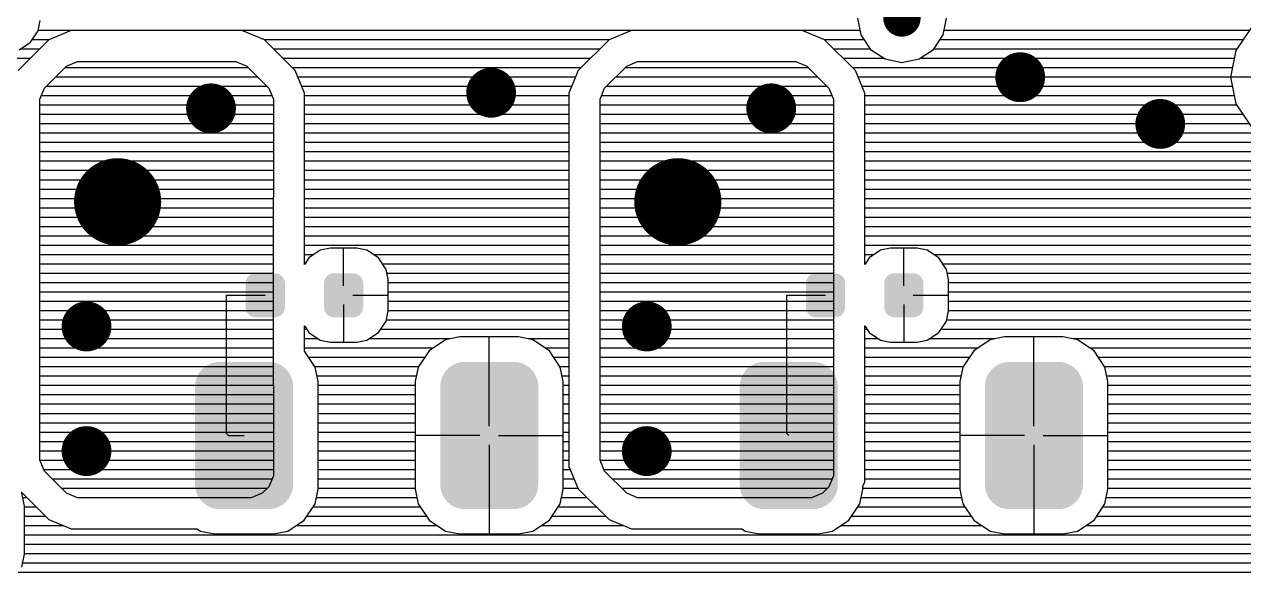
# Model space of a CAD drawing. Extents: x 295 to 953, y 10 to 290.
# Drawn here: x 622 to 676.7, y 110.1 to 134.7 of the extents above; entities that cross this region are included whole.
import ezdxf

# ---------------------------------------------------------------- set-up
doc = ezdxf.new("R2010")
doc.units = 0
doc.header["$LTSCALE"] = 5
doc.header["$MEASUREMENT"] = 0
doc.layers.get('0').update_dxf_attribs({"linetype": 'CONTINUOUS', "lineweight": 25})
doc.layers.add('DV-DPO-A6_BOT', color=7, linetype='CONTINUOUS')

msp = doc.modelspace()

# ---------------------------------------------------------------- linework, layer by layer
for points, const_width in [([(661.786, 134.938, -1), (660.948, 134.938, -1)], 0.838), ([(667.235, 132.284, -1), (666.117, 132.284, -1)], 1.118), ([(643.486, 131.586, -1), (642.368, 131.586, -1)], 1.118), ([(630.913, 130.887, -1), (629.795, 130.887, -1)], 1.118), ([(656.059, 130.887, -1), (654.941, 130.887, -1)], 1.118), ([(673.521, 130.189, -1), (672.404, 130.189, -1)], 1.118), ([(627.141, 126.696, -1), (625.185, 126.696, -1)], 1.956), ([(652.287, 126.696, -1), (650.331, 126.696, -1)], 1.956), ([(625.325, 121.108, -1), (624.207, 121.108, -1)], 1.118), ([(650.471, 121.108, -1), (649.353, 121.108, -1)], 1.118), ([(625.325, 115.52, -1), (624.207, 115.52, -1)], 1.118), ([(650.471, 115.52, -1), (649.353, 115.52, -1)], 1.118)]:
    msp.add_lwpolyline(points, format="xyb", close=True, dxfattribs=dict(const_width=const_width))
for points in [[(633.67, 123.056), (633.652, 123.178), (631.91, 123.056), (631.931, 123.178)], [(633.652, 123.178), (633.645, 123.193), (631.931, 123.178), (631.934, 123.193)], [(633.645, 123.193), (633.591, 123.304), (631.934, 123.193), (631.992, 123.304)], [(633.591, 123.304), (633.579, 123.316), (631.992, 123.304), (631.999, 123.316)], [(633.579, 123.316), (633.493, 123.404), (631.999, 123.316), (632.09, 123.404)], [(633.493, 123.404), (633.476, 123.413), (632.09, 123.404), (632.1, 123.413)], [(633.476, 123.413), (633.37, 123.468), (632.1, 123.413), (632.216, 123.468)], [(633.37, 123.468), (633.341, 123.473), (632.216, 123.468), (632.226, 123.473)], [(633.341, 123.473), (633.232, 123.491), (632.226, 123.473), (632.349, 123.491)], [(633.232, 123.491), (633.232, 123.494), (632.349, 123.491), (632.349, 123.494)], [(637.185, 123.056), (637.167, 123.178), (635.425, 123.056), (635.446, 123.178)], [(637.167, 123.178), (637.159, 123.193), (635.446, 123.178), (635.448, 123.193)], [(637.159, 123.193), (637.106, 123.304), (635.448, 123.193), (635.507, 123.304)], [(637.106, 123.304), (637.093, 123.316), (635.507, 123.304), (635.514, 123.316)], [(637.093, 123.316), (637.008, 123.404), (635.514, 123.316), (635.605, 123.404)], [(637.008, 123.404), (636.991, 123.413), (635.605, 123.404), (635.615, 123.413)], [(636.991, 123.413), (636.884, 123.468), (635.615, 123.413), (635.731, 123.468)], [(636.884, 123.468), (636.856, 123.473), (635.731, 123.468), (635.741, 123.473)], [(636.856, 123.473), (636.747, 123.491), (635.741, 123.473), (635.864, 123.491)], [(636.747, 123.491), (636.747, 123.494), (635.864, 123.491), (635.864, 123.494)], [(658.816, 123.056), (658.798, 123.178), (657.056, 123.056), (657.077, 123.178)], [(658.798, 123.178), (658.791, 123.193), (657.077, 123.178), (657.08, 123.193)], [(658.791, 123.193), (658.737, 123.304), (657.08, 123.193), (657.138, 123.304)], [(658.737, 123.304), (658.725, 123.316), (657.138, 123.304), (657.145, 123.316)], [(658.725, 123.316), (658.639, 123.404), (657.145, 123.316), (657.236, 123.404)], [(658.639, 123.404), (658.622, 123.413), (657.236, 123.404), (657.246, 123.413)], [(658.622, 123.413), (658.516, 123.468), (657.246, 123.413), (657.362, 123.468)], [(658.516, 123.468), (658.487, 123.473), (657.362, 123.468), (657.372, 123.473)], [(658.487, 123.473), (658.378, 123.491), (657.372, 123.473), (657.495, 123.491)], [(658.378, 123.491), (658.378, 123.494), (657.495, 123.491), (657.495, 123.494)], [(662.331, 123.056), (662.313, 123.178), (660.571, 123.056), (660.592, 123.178)], [(662.313, 123.178), (662.305, 123.193), (660.592, 123.178), (660.594, 123.193)], [(662.305, 123.193), (662.252, 123.304), (660.594, 123.193), (660.653, 123.304)], [(662.252, 123.304), (662.239, 123.316), (660.653, 123.304), (660.66, 123.316)], [(662.239, 123.316), (662.154, 123.404), (660.66, 123.316), (660.751, 123.404)], [(662.154, 123.404), (662.137, 123.413), (660.751, 123.404), (660.761, 123.413)], [(662.137, 123.413), (662.03, 123.468), (660.761, 123.413), (660.877, 123.468)], [(662.03, 123.468), (662.002, 123.473), (660.877, 123.468), (660.887, 123.473)], [(662.002, 123.473), (661.893, 123.491), (660.887, 123.473), (661.01, 123.491)], [(661.893, 123.491), (661.893, 123.494), (661.01, 123.491), (661.01, 123.494)], [(633.67, 123.053), (633.67, 123.056), (631.91, 123.053), (631.91, 123.056)], [(633.67, 121.957), (633.67, 123.053), (631.91, 121.957), (631.91, 123.053)], [(637.185, 123.053), (637.185, 123.056), (635.425, 123.053), (635.425, 123.056)], [(637.185, 121.957), (637.185, 123.053), (635.425, 121.957), (635.425, 123.053)], [(658.816, 123.053), (658.816, 123.056), (657.056, 123.053), (657.056, 123.056)], [(658.816, 121.957), (658.816, 123.053), (657.056, 121.957), (657.056, 123.053)], [(662.331, 123.053), (662.331, 123.056), (660.571, 123.053), (660.571, 123.056)], [(662.331, 121.957), (662.331, 123.053), (660.571, 121.957), (660.571, 123.053)], [(633.67, 121.955), (633.67, 121.957), (631.91, 121.955), (631.91, 121.957)], [(633.65, 121.832), (633.67, 121.955), (631.929, 121.832), (631.91, 121.955)], [(633.647, 121.817), (633.65, 121.832), (631.936, 121.817), (631.929, 121.832)], [(633.588, 121.706), (633.647, 121.817), (631.99, 121.706), (631.936, 121.817)], [(633.582, 121.694), (633.588, 121.706), (632.002, 121.694), (631.99, 121.706)], [(633.49, 121.606), (633.582, 121.694), (632.087, 121.606), (632.002, 121.694)], [(633.481, 121.597), (633.49, 121.606), (632.105, 121.597), (632.087, 121.606)], [(633.364, 121.542), (633.481, 121.597), (632.211, 121.542), (632.105, 121.597)], [(633.355, 121.537), (633.364, 121.542), (632.24, 121.537), (632.211, 121.542)], [(633.232, 121.52), (633.355, 121.537), (632.349, 121.52), (632.24, 121.537)], [(633.232, 121.516), (633.232, 121.52), (632.349, 121.516), (632.349, 121.52)], [(637.185, 121.955), (637.185, 121.957), (635.425, 121.955), (635.425, 121.957)], [(637.164, 121.832), (637.185, 121.955), (635.444, 121.832), (635.425, 121.955)], [(637.162, 121.817), (637.164, 121.832), (635.451, 121.817), (635.444, 121.832)], [(637.103, 121.706), (637.162, 121.817), (635.505, 121.706), (635.451, 121.817)], [(637.096, 121.694), (637.103, 121.706), (635.517, 121.694), (635.505, 121.706)], [(637.005, 121.606), (637.096, 121.694), (635.602, 121.606), (635.517, 121.694)], [(636.996, 121.597), (637.005, 121.606), (635.619, 121.597), (635.602, 121.606)], [(636.879, 121.542), (636.996, 121.597), (635.726, 121.542), (635.619, 121.597)], [(636.87, 121.537), (636.879, 121.542), (635.755, 121.537), (635.726, 121.542)], [(636.747, 121.52), (636.87, 121.537), (635.864, 121.52), (635.755, 121.537)], [(636.747, 121.516), (636.747, 121.52), (635.864, 121.516), (635.864, 121.52)], [(658.816, 121.955), (658.816, 121.957), (657.056, 121.955), (657.056, 121.957)], [(658.796, 121.832), (658.816, 121.955), (657.075, 121.832), (657.056, 121.955)], [(658.793, 121.817), (658.796, 121.832), (657.082, 121.817), (657.075, 121.832)], [(658.734, 121.706), (658.793, 121.817), (657.136, 121.706), (657.082, 121.817)], [(658.728, 121.694), (658.734, 121.706), (657.148, 121.694), (657.136, 121.706)], [(658.636, 121.606), (658.728, 121.694), (657.233, 121.606), (657.148, 121.694)], [(658.627, 121.597), (658.636, 121.606), (657.251, 121.597), (657.233, 121.606)], [(658.51, 121.542), (658.627, 121.597), (657.357, 121.542), (657.251, 121.597)], [(658.501, 121.537), (658.51, 121.542), (657.386, 121.537), (657.357, 121.542)], [(658.378, 121.52), (658.501, 121.537), (657.495, 121.52), (657.386, 121.537)], [(658.378, 121.516), (658.378, 121.52), (657.495, 121.516), (657.495, 121.52)], [(662.331, 121.955), (662.331, 121.957), (660.571, 121.955), (660.571, 121.957)], [(662.31, 121.832), (662.331, 121.955), (660.59, 121.832), (660.571, 121.955)], [(662.308, 121.817), (662.31, 121.832), (660.597, 121.817), (660.59, 121.832)], [(662.249, 121.706), (662.308, 121.817), (660.651, 121.706), (660.597, 121.817)], [(662.242, 121.694), (662.249, 121.706), (660.663, 121.694), (660.651, 121.706)], [(662.151, 121.606), (662.242, 121.694), (660.748, 121.606), (660.663, 121.694)], [(662.142, 121.597), (662.151, 121.606), (660.765, 121.597), (660.748, 121.606)], [(662.025, 121.542), (662.142, 121.597), (660.872, 121.542), (660.765, 121.597)], [(662.016, 121.537), (662.025, 121.542), (660.901, 121.537), (660.872, 121.542)], [(661.893, 121.52), (662.016, 121.537), (661.01, 121.52), (660.901, 121.537)], [(661.893, 121.516), (661.893, 121.52), (661.01, 121.516), (661.01, 121.52)], [(633.679, 119.237), (633.524, 119.351), (630.006, 119.237), (630.152, 119.351)], [(633.524, 119.351), (633.501, 119.368), (630.152, 119.351), (630.186, 119.368)], [(633.501, 119.368), (633.324, 119.45), (630.186, 119.368), (630.35, 119.45)], [(633.324, 119.45), (633.3, 119.461), (630.35, 119.45), (630.391, 119.461)], [(633.3, 119.461), (633.104, 119.507), (630.391, 119.461), (630.565, 119.507)], [(633.104, 119.507), (633.084, 119.512), (630.565, 119.507), (630.644, 119.512)], [(633.084, 119.512), (632.863, 119.518), (630.644, 119.512), (630.755, 119.518)], [(630.818, 119.518), (630.786, 119.52), (630.755, 119.518), (630.786, 119.52)], [(644.682, 119.237), (644.527, 119.351), (641.008, 119.237), (641.155, 119.351)], [(644.527, 119.351), (644.504, 119.368), (641.155, 119.351), (641.189, 119.368)], [(644.504, 119.368), (644.326, 119.45), (641.189, 119.368), (641.353, 119.45)], [(644.326, 119.45), (644.303, 119.461), (641.353, 119.45), (641.394, 119.461)], [(644.303, 119.461), (644.107, 119.507), (641.394, 119.461), (641.567, 119.507)], [(644.107, 119.507), (644.087, 119.512), (641.567, 119.507), (641.646, 119.512)], [(644.087, 119.512), (643.866, 119.518), (641.646, 119.512), (641.758, 119.518)], [(641.821, 119.518), (641.788, 119.52), (641.758, 119.518), (641.788, 119.52)], [(658.127, 119.237), (657.971, 119.351), (654.453, 119.237), (654.6, 119.351)], [(657.971, 119.351), (657.949, 119.368), (654.6, 119.351), (654.633, 119.368)], [(657.949, 119.368), (657.771, 119.45), (654.633, 119.368), (654.798, 119.45)], [(657.771, 119.45), (657.747, 119.461), (654.798, 119.45), (654.839, 119.461)], [(657.747, 119.461), (657.551, 119.507), (654.839, 119.461), (655.012, 119.507)], [(657.551, 119.507), (657.532, 119.512), (655.012, 119.507), (655.091, 119.512)], [(657.532, 119.512), (657.31, 119.518), (655.091, 119.512), (655.202, 119.518)], [(655.265, 119.518), (655.233, 119.52), (655.202, 119.518), (655.233, 119.52)], [(669.13, 119.237), (668.974, 119.351), (665.456, 119.237), (665.602, 119.351)], [(668.974, 119.351), (668.951, 119.368), (665.602, 119.351), (665.636, 119.368)], [(668.951, 119.368), (668.774, 119.45), (665.636, 119.368), (665.801, 119.45)], [(668.774, 119.45), (668.75, 119.461), (665.801, 119.45), (665.842, 119.461)], [(668.75, 119.461), (668.554, 119.507), (665.842, 119.461), (666.015, 119.507)], [(668.554, 119.507), (668.534, 119.512), (666.015, 119.507), (666.094, 119.512)], [(668.534, 119.512), (668.313, 119.518), (666.094, 119.512), (666.205, 119.518)], [(666.268, 119.518), (666.236, 119.52), (666.205, 119.518), (666.236, 119.52)], [(634.013, 118.672), (633.951, 118.852), (629.671, 118.672), (629.727, 118.852)], [(633.951, 118.852), (633.941, 118.882), (629.727, 118.852), (629.743, 118.882)], [(633.941, 118.882), (633.843, 119.046), (629.743, 118.882), (629.834, 119.046)], [(633.843, 119.046), (633.828, 119.072), (629.834, 119.046), (629.856, 119.072)], [(633.828, 119.072), (633.699, 119.215), (629.856, 119.072), (629.978, 119.215)], [(633.699, 119.215), (633.679, 119.237), (629.978, 119.215), (630.006, 119.237)], [(645.016, 118.672), (644.954, 118.852), (640.674, 118.672), (640.73, 118.852)], [(644.954, 118.852), (644.943, 118.882), (640.73, 118.852), (640.746, 118.882)], [(644.943, 118.882), (644.846, 119.046), (640.746, 118.882), (640.837, 119.046)], [(644.846, 119.046), (644.831, 119.072), (640.837, 119.046), (640.859, 119.072)], [(644.831, 119.072), (644.702, 119.215), (640.859, 119.072), (640.98, 119.215)], [(644.702, 119.215), (644.682, 119.237), (640.98, 119.215), (641.008, 119.237)], [(658.46, 118.672), (658.398, 118.852), (654.118, 118.672), (654.174, 118.852)], [(658.398, 118.852), (658.388, 118.882), (654.174, 118.852), (654.191, 118.882)], [(658.388, 118.882), (658.291, 119.046), (654.191, 118.882), (654.281, 119.046)], [(658.291, 119.046), (658.276, 119.072), (654.281, 119.046), (654.304, 119.072)], [(658.276, 119.072), (658.147, 119.215), (654.304, 119.072), (654.425, 119.215)], [(658.147, 119.215), (658.127, 119.237), (654.425, 119.215), (654.453, 119.237)], [(669.463, 118.672), (669.401, 118.852), (665.121, 118.672), (665.177, 118.852)], [(669.401, 118.852), (669.391, 118.882), (665.177, 118.852), (665.193, 118.882)], [(669.391, 118.882), (669.294, 119.046), (665.193, 118.882), (665.284, 119.046)], [(669.294, 119.046), (669.278, 119.072), (665.284, 119.046), (665.307, 119.072)], [(669.278, 119.072), (669.15, 119.215), (665.307, 119.072), (665.428, 119.215)], [(669.15, 119.215), (669.13, 119.237), (665.428, 119.215), (665.456, 119.237)], [(634.042, 118.42), (634.042, 118.452), (629.639, 118.42), (629.642, 118.452)], [(634.039, 118.342), (634.042, 118.42), (629.641, 118.342), (629.639, 118.42)], [(634.039, 114.095), (634.039, 118.342), (629.641, 114.095), (629.641, 118.342)], [(634.042, 118.452), (634.017, 118.641), (629.642, 118.452), (629.661, 118.641)], [(634.017, 118.641), (634.013, 118.672), (629.661, 118.641), (629.671, 118.672)], [(645.045, 118.42), (645.044, 118.452), (640.641, 118.42), (640.645, 118.452)], [(645.042, 118.342), (645.045, 118.42), (640.644, 118.342), (640.641, 118.42)], [(645.042, 114.095), (645.042, 118.342), (640.644, 114.095), (640.644, 118.342)], [(645.044, 118.452), (645.02, 118.641), (640.645, 118.452), (640.664, 118.641)], [(645.02, 118.641), (645.016, 118.672), (640.664, 118.641), (640.674, 118.672)], [(658.489, 118.42), (658.489, 118.452), (654.086, 118.42), (654.089, 118.452)], [(658.487, 118.342), (658.489, 118.42), (654.089, 118.342), (654.086, 118.42)], [(658.489, 118.452), (658.464, 118.641), (654.089, 118.452), (654.108, 118.641)], [(658.487, 114.095), (658.487, 118.342), (654.089, 114.095), (654.089, 118.342)], [(658.464, 118.641), (658.46, 118.672), (654.108, 118.641), (654.118, 118.672)], [(669.492, 118.42), (669.492, 118.452), (665.089, 118.42), (665.092, 118.452)], [(669.489, 118.342), (669.492, 118.42), (665.092, 118.342), (665.089, 118.42)], [(669.492, 118.452), (669.467, 118.641), (665.092, 118.452), (665.111, 118.641)], [(669.489, 114.095), (669.489, 118.342), (665.092, 114.095), (665.092, 118.342)], [(669.467, 118.641), (669.463, 118.672), (665.111, 118.641), (665.121, 118.672)], [(634.042, 114.017), (634.039, 114.095), (629.639, 114.017), (629.641, 114.095)], [(634.039, 113.985), (634.042, 114.017), (629.639, 113.985), (629.639, 114.017)], [(634.02, 113.797), (634.039, 113.985), (629.664, 113.797), (629.639, 113.985)], [(645.045, 114.017), (645.042, 114.095), (640.641, 114.017), (640.644, 114.095)], [(645.041, 113.985), (645.045, 114.017), (640.642, 113.985), (640.641, 114.017)], [(645.022, 113.797), (645.041, 113.985), (640.666, 113.797), (640.642, 113.985)], [(658.489, 114.017), (658.487, 114.095), (654.086, 114.017), (654.089, 114.095)], [(658.486, 113.985), (658.489, 114.017), (654.087, 113.985), (654.086, 114.017)], [(658.467, 113.797), (658.486, 113.985), (654.111, 113.797), (654.087, 113.985)], [(669.492, 114.017), (669.489, 114.095), (665.089, 114.017), (665.092, 114.095)], [(669.489, 113.985), (669.492, 114.017), (665.089, 113.985), (665.089, 114.017)], [(669.47, 113.797), (669.489, 113.985), (665.114, 113.797), (665.089, 113.985)], [(634.01, 113.765), (634.02, 113.797), (629.668, 113.765), (629.664, 113.797)], [(633.954, 113.585), (634.01, 113.765), (629.73, 113.585), (629.668, 113.765)], [(633.937, 113.556), (633.954, 113.585), (629.74, 113.556), (629.73, 113.585)], [(633.847, 113.391), (633.937, 113.556), (629.837, 113.391), (629.74, 113.556)], [(633.824, 113.365), (633.847, 113.391), (629.853, 113.365), (629.837, 113.391)], [(633.703, 113.222), (633.824, 113.365), (629.981, 113.222), (629.853, 113.365)], [(645.013, 113.765), (645.022, 113.797), (640.671, 113.765), (640.666, 113.797)], [(644.956, 113.585), (645.013, 113.765), (640.733, 113.585), (640.671, 113.765)], [(644.94, 113.556), (644.956, 113.585), (640.743, 113.556), (640.733, 113.585)], [(644.849, 113.391), (644.94, 113.556), (640.84, 113.391), (640.743, 113.556)], [(644.827, 113.365), (644.849, 113.391), (640.855, 113.365), (640.84, 113.391)], [(644.706, 113.222), (644.827, 113.365), (640.984, 113.222), (640.855, 113.365)], [(658.457, 113.765), (658.467, 113.797), (654.115, 113.765), (654.111, 113.797)], [(658.401, 113.585), (658.457, 113.765), (654.177, 113.585), (654.115, 113.765)], [(658.385, 113.556), (658.401, 113.585), (654.187, 113.556), (654.177, 113.585)], [(658.294, 113.391), (658.385, 113.556), (654.285, 113.391), (654.187, 113.556)], [(658.272, 113.365), (658.294, 113.391), (654.3, 113.365), (654.285, 113.391)], [(658.151, 113.222), (658.272, 113.365), (654.429, 113.222), (654.3, 113.365)], [(669.46, 113.765), (669.47, 113.797), (665.118, 113.765), (665.114, 113.797)], [(669.404, 113.585), (669.46, 113.765), (665.18, 113.585), (665.118, 113.765)], [(669.388, 113.556), (669.404, 113.585), (665.19, 113.556), (665.18, 113.585)], [(669.297, 113.391), (669.388, 113.556), (665.287, 113.391), (665.19, 113.556)], [(669.275, 113.365), (669.297, 113.391), (665.303, 113.365), (665.287, 113.391)], [(669.153, 113.222), (669.275, 113.365), (665.432, 113.222), (665.303, 113.365)], [(633.675, 113.2), (633.703, 113.222), (630.001, 113.2), (629.981, 113.222)], [(633.528, 113.086), (633.675, 113.2), (630.157, 113.086), (630.001, 113.2)], [(633.495, 113.069), (633.528, 113.086), (630.18, 113.069), (630.157, 113.086)], [(633.33, 112.987), (633.495, 113.069), (630.357, 112.987), (630.18, 113.069)], [(633.289, 112.976), (633.33, 112.987), (630.381, 112.976), (630.357, 112.987)], [(633.116, 112.93), (633.289, 112.976), (630.577, 112.93), (630.381, 112.976)], [(633.037, 112.925), (633.116, 112.93), (630.596, 112.925), (630.577, 112.93)], [(632.926, 112.919), (633.037, 112.925), (630.818, 112.919), (630.596, 112.925)], [(632.895, 112.917), (632.926, 112.919), (632.895, 112.917), (632.863, 112.919)], [(644.678, 113.2), (644.706, 113.222), (641.004, 113.2), (640.984, 113.222)], [(644.531, 113.086), (644.678, 113.2), (641.16, 113.086), (641.004, 113.2)], [(644.498, 113.069), (644.531, 113.086), (641.182, 113.069), (641.16, 113.086)], [(644.333, 112.987), (644.498, 113.069), (641.36, 112.987), (641.182, 113.069)], [(644.292, 112.976), (644.333, 112.987), (641.383, 112.976), (641.36, 112.987)], [(644.119, 112.93), (644.292, 112.976), (641.579, 112.93), (641.383, 112.976)], [(644.04, 112.925), (644.119, 112.93), (641.599, 112.925), (641.579, 112.93)], [(643.929, 112.919), (644.04, 112.925), (641.821, 112.919), (641.599, 112.925)], [(643.898, 112.917), (643.929, 112.919), (643.898, 112.917), (643.866, 112.919)], [(658.122, 113.2), (658.151, 113.222), (654.449, 113.2), (654.429, 113.222)], [(657.976, 113.086), (658.122, 113.2), (654.604, 113.086), (654.449, 113.2)], [(657.942, 113.069), (657.976, 113.086), (654.627, 113.069), (654.604, 113.086)], [(657.778, 112.987), (657.942, 113.069), (654.805, 112.987), (654.627, 113.069)], [(657.737, 112.976), (657.778, 112.987), (654.828, 112.976), (654.805, 112.987)], [(657.564, 112.93), (657.737, 112.976), (655.024, 112.93), (654.828, 112.976)], [(657.485, 112.925), (657.564, 112.93), (655.044, 112.925), (655.024, 112.93)], [(657.373, 112.919), (657.485, 112.925), (655.265, 112.919), (655.044, 112.925)], [(657.342, 112.917), (657.373, 112.919), (657.342, 112.917), (657.31, 112.919)], [(669.125, 113.2), (669.153, 113.222), (665.451, 113.2), (665.432, 113.222)], [(668.979, 113.086), (669.125, 113.2), (665.607, 113.086), (665.451, 113.2)], [(668.945, 113.069), (668.979, 113.086), (665.63, 113.069), (665.607, 113.086)], [(668.78, 112.987), (668.945, 113.069), (665.807, 112.987), (665.63, 113.069)], [(668.739, 112.976), (668.78, 112.987), (665.831, 112.976), (665.807, 112.987)], [(668.566, 112.93), (668.739, 112.976), (666.027, 112.93), (665.831, 112.976)], [(668.487, 112.925), (668.566, 112.93), (666.047, 112.925), (666.027, 112.93)], [(668.376, 112.919), (668.487, 112.925), (666.268, 112.919), (666.047, 112.925)], [(668.345, 112.917), (668.376, 112.919), (668.345, 112.917), (668.313, 112.919)]]:
    msp.add_solid(points)
at = {"layer": 'DV-DPO-A6_BOT'}
for p, q in [((622.592, 134.368), (622.687, 134.821)), ((659.378, 134.938), (659.529, 134.178)), ((663.211, 134.178), (663.362, 134.938)), ((622.251, 133.854), (622.592, 134.368)), ((624.084, 134.38), (622.598, 134.38)), ((624.084, 134.38), (623.073, 133.966)), ((631.74, 134.38), (624.084, 134.38)), ((649.23, 134.38), (631.74, 134.38)), ((632.751, 133.966), (631.74, 134.38)), ((649.23, 134.38), (648.219, 133.966)), ((656.886, 134.38), (649.23, 134.38)), ((659.49, 134.38), (656.886, 134.38)), ((657.897, 133.966), (656.886, 134.38)), ((659.529, 134.178), (659.959, 133.53)), ((662.781, 133.53), (663.211, 134.178)), ((676.958, 134.38), (663.25, 134.38)), ((677.036, 134.503), (676.354, 133.486)), ((623.073, 133.966), (621.692, 132.586)), ((621.737, 133.508), (622.251, 133.854)), ((622.654, 133.541), (621.787, 133.541)), ((623.073, 133.961), (622.324, 133.961)), ((634.131, 132.586), (632.751, 133.966)), ((648.219, 133.961), (632.751, 133.961)), ((647.8, 133.541), (633.17, 133.541)), ((648.219, 133.966), (646.838, 132.586)), ((659.277, 132.586), (657.897, 133.966)), ((659.669, 133.961), (657.897, 133.961)), ((659.954, 133.541), (658.316, 133.541)), ((676.393, 133.541), (662.787, 133.541)), ((676.673, 133.961), (663.072, 133.961)), ((622.235, 133.122), (619.737, 133.122)), ((647.381, 133.122), (633.589, 133.122)), ((660.568, 133.122), (658.735, 133.122)), ((659.959, 133.53), (660.607, 133.1)), ((660.607, 133.1), (661.367, 132.943)), ((661.367, 132.943), (662.133, 133.1)), ((662.133, 133.1), (662.781, 133.53)), ((676.287, 133.122), (662.172, 133.122)), ((676.354, 133.486), (676.12, 132.284)), ((622.877, 131.792), (623.866, 132.781)), ((632.036, 132.703), (623.788, 132.703)), ((623.866, 132.781), (624.358, 132.983)), ((624.358, 132.983), (631.466, 132.983)), ((631.466, 132.983), (631.958, 132.781)), ((631.958, 132.781), (632.947, 131.792)), ((646.961, 132.703), (634.008, 132.703)), ((634.55, 131.574), (634.131, 132.586)), ((646.838, 132.586), (646.419, 131.574)), ((648.023, 131.792), (649.012, 132.781)), ((657.182, 132.703), (648.934, 132.703)), ((649.012, 132.781), (649.504, 132.983)), ((649.504, 132.983), (656.612, 132.983)), ((656.612, 132.983), (657.104, 132.781)), ((657.104, 132.781), (658.093, 131.792)), ((676.203, 132.703), (659.154, 132.703)), ((659.696, 131.574), (659.277, 132.586)), ((632.455, 132.284), (623.369, 132.284)), ((646.716, 132.284), (634.254, 132.284)), ((657.601, 132.284), (648.515, 132.284)), ((676.12, 132.284), (659.4, 132.284)), ((678.26, 132.284), (676.12, 132.284)), ((676.12, 132.284), (676.354, 131.088)), ((622.67, 131.301), (622.877, 131.792)), ((633.086, 131.446), (622.737, 131.446)), ((632.874, 131.865), (622.95, 131.865)), ((632.947, 131.792), (633.153, 131.301)), ((646.542, 131.865), (634.428, 131.865)), ((634.55, 123.885), (634.55, 131.574)), ((646.419, 131.446), (634.55, 131.446)), ((646.419, 131.574), (646.419, 114.833)), ((647.816, 131.301), (648.023, 131.792)), ((658.232, 131.446), (647.883, 131.446)), ((658.02, 131.865), (648.096, 131.865)), ((658.093, 131.792), (658.299, 131.301)), ((676.203, 131.865), (659.574, 131.865)), ((659.696, 123.885), (659.696, 131.574)), ((676.287, 131.446), (659.696, 131.446)), ((622.67, 115.112), (622.67, 131.301)), ((633.153, 131.027), (622.67, 131.027)), ((633.153, 131.301), (633.148, 122.505)), ((646.419, 131.027), (634.55, 131.027)), ((647.816, 115.112), (647.816, 131.301)), ((658.299, 131.027), (647.816, 131.027)), ((658.299, 131.301), (658.294, 122.505)), ((676.393, 131.027), (659.696, 131.027)), ((676.354, 131.088), (677.036, 130.071)), ((633.153, 130.608), (622.67, 130.608)), ((646.419, 130.608), (634.55, 130.608)), ((658.299, 130.608), (647.816, 130.608)), ((676.673, 130.608), (659.696, 130.608)), ((633.153, 130.189), (622.67, 130.189)), ((633.153, 129.77), (622.67, 129.77)), ((646.419, 130.189), (634.55, 130.189)), ((646.419, 129.77), (634.55, 129.77)), ((658.299, 130.189), (647.816, 130.189)), ((658.299, 129.77), (647.816, 129.77)), ((676.958, 130.189), (659.696, 130.189)), ((677.483, 129.77), (659.696, 129.77)), ((633.153, 129.35), (622.67, 129.35)), ((646.419, 129.35), (634.55, 129.35)), ((658.299, 129.35), (647.816, 129.35)), ((678.249, 129.35), (659.696, 129.35)), ((633.153, 128.931), (622.67, 128.931)), ((646.419, 128.931), (634.55, 128.931)), ((658.299, 128.931), (647.816, 128.931)), ((687.625, 128.931), (659.696, 128.931)), ((633.153, 128.512), (622.67, 128.512)), ((633.153, 128.093), (622.67, 128.093)), ((646.419, 128.512), (634.55, 128.512)), ((646.419, 128.093), (634.55, 128.093)), ((658.299, 128.512), (647.816, 128.512)), ((658.299, 128.093), (647.816, 128.093)), ((687.877, 128.512), (659.696, 128.512)), ((687.877, 128.093), (659.696, 128.093)), ((633.153, 127.674), (622.67, 127.674)), ((646.419, 127.674), (634.55, 127.674)), ((658.299, 127.674), (647.816, 127.674)), ((687.793, 127.674), (659.696, 127.674)), ((633.153, 127.255), (622.67, 127.255)), ((646.419, 127.255), (634.55, 127.255)), ((658.299, 127.255), (647.816, 127.255)), ((687.765, 127.255), (659.696, 127.255)), ((633.153, 126.836), (622.67, 126.836)), ((646.419, 126.836), (634.55, 126.836)), ((658.299, 126.836), (647.816, 126.836)), ((687.849, 126.836), (659.696, 126.836)), ((633.153, 126.417), (622.67, 126.417)), ((633.153, 125.998), (622.67, 125.998)), ((646.419, 126.417), (634.55, 126.417)), ((646.419, 125.998), (634.55, 125.998)), ((658.299, 126.417), (647.816, 126.417)), ((658.299, 125.998), (647.816, 125.998)), ((688.028, 126.417), (659.696, 126.417)), ((688.313, 125.998), (659.696, 125.998)), ((633.153, 125.579), (622.67, 125.579)), ((646.419, 125.579), (634.55, 125.579)), ((658.299, 125.579), (647.816, 125.579)), ((688.927, 125.579), (659.696, 125.579)), ((633.153, 125.159), (622.67, 125.159)), ((646.419, 125.159), (634.55, 125.159)), ((658.299, 125.159), (647.816, 125.159)), ((703.836, 125.159), (659.696, 125.159)), ((633.153, 124.74), (622.67, 124.74)), ((633.153, 124.321), (622.67, 124.321)), ((646.419, 124.74), (634.55, 124.74)), ((634.958, 124.321), (634.55, 124.321)), ((635.26, 124.522), (634.746, 124.182)), ((635.713, 124.612), (635.26, 124.522)), ((636.903, 124.612), (635.713, 124.612)), ((636.305, 122.924), (636.305, 124.612)), ((637.356, 124.522), (636.903, 124.612)), ((637.87, 124.182), (637.356, 124.522)), ((646.419, 124.321), (637.657, 124.321)), ((658.299, 124.74), (647.816, 124.74)), ((658.299, 124.321), (647.816, 124.321)), ((703.836, 124.74), (659.696, 124.74)), ((660.104, 124.321), (659.696, 124.321)), ((660.406, 124.522), (659.892, 124.182)), ((660.859, 124.612), (660.406, 124.522)), ((662.049, 124.612), (660.859, 124.612)), ((661.451, 122.924), (661.451, 124.612)), ((662.502, 124.522), (662.049, 124.612)), ((663.016, 124.182), (662.502, 124.522)), ((703.719, 124.321), (662.803, 124.321)), ((633.153, 123.902), (622.67, 123.902)), ((634.746, 124.182), (634.55, 123.885)), ((634.562, 123.902), (634.55, 123.902)), ((638.216, 123.662), (637.87, 124.182)), ((646.419, 123.902), (638.054, 123.902)), ((658.299, 123.902), (647.816, 123.902)), ((659.892, 124.182), (659.696, 123.885)), ((659.708, 123.902), (659.696, 123.902)), ((663.362, 123.662), (663.016, 124.182)), ((703.685, 123.902), (663.2, 123.902)), ((633.153, 123.483), (622.67, 123.483)), ((638.306, 123.209), (638.216, 123.662)), ((646.419, 123.483), (638.25, 123.483)), ((638.306, 121.801), (638.306, 123.209)), ((658.299, 123.483), (647.816, 123.483)), ((663.452, 123.209), (663.362, 123.662)), ((703.685, 123.483), (663.396, 123.483)), ((663.452, 121.801), (663.452, 123.209)), ((633.153, 123.064), (622.67, 123.064)), ((633.153, 122.645), (622.67, 122.645)), ((646.419, 123.064), (638.306, 123.064)), ((646.419, 122.645), (638.306, 122.645)), ((658.299, 123.064), (647.816, 123.064)), ((658.299, 122.645), (647.816, 122.645)), ((703.685, 123.064), (663.452, 123.064)), ((703.752, 122.645), (663.452, 122.645)), ((633.153, 122.226), (622.67, 122.226)), ((631.052, 116.308), (631.052, 122.505)), ((631.052, 122.505), (632.79, 122.505)), ((633.148, 122.505), (633.153, 114.414)), ((636.305, 122.086), (636.305, 120.398)), ((636.724, 122.505), (638.306, 122.505)), ((646.419, 122.226), (638.306, 122.226)), ((658.299, 122.226), (647.816, 122.226)), ((656.198, 116.308), (656.198, 122.505)), ((656.198, 122.505), (657.936, 122.505)), ((658.294, 122.505), (658.299, 114.414)), ((661.451, 122.086), (661.451, 120.398)), ((661.87, 122.505), (663.452, 122.505)), ((703.976, 122.226), (663.452, 122.226)), ((633.153, 121.807), (622.67, 121.807)), ((638.216, 121.348), (638.306, 121.801)), ((646.419, 121.807), (638.306, 121.807)), ((658.299, 121.807), (647.816, 121.807)), ((663.362, 121.348), (663.452, 121.801)), ((701.618, 121.807), (663.452, 121.807)), ((633.153, 121.388), (622.67, 121.388)), ((633.153, 120.968), (622.67, 120.968)), ((634.55, 120.007), (634.55, 121.13)), ((634.55, 121.13), (634.746, 120.834)), ((634.651, 120.968), (634.55, 120.968)), ((637.87, 120.834), (638.216, 121.348)), ((646.419, 120.968), (637.959, 120.968)), ((646.419, 121.388), (638.222, 121.388)), ((658.299, 121.388), (647.816, 121.388)), ((658.299, 120.968), (647.816, 120.968)), ((659.696, 114.134), (659.696, 121.13)), ((659.696, 121.13), (659.892, 120.834)), ((659.797, 120.968), (659.696, 120.968)), ((663.016, 120.834), (663.362, 121.348)), ((700.187, 120.968), (663.105, 120.968)), ((700.606, 121.388), (663.368, 121.388)), ((633.153, 120.549), (622.67, 120.549)), ((635.171, 120.549), (634.55, 120.549)), ((634.746, 120.834), (635.26, 120.488)), ((635.26, 120.488), (635.713, 120.398)), ((635.713, 120.398), (636.903, 120.398)), ((636.903, 120.398), (637.356, 120.488)), ((637.356, 120.488), (637.87, 120.834)), ((641.088, 120.549), (637.445, 120.549)), ((640.876, 120.51), (640.144, 120.018)), ((641.524, 120.639), (640.876, 120.51)), ((644.162, 120.639), (641.524, 120.639)), ((642.843, 116.638), (642.843, 120.639)), ((644.804, 120.51), (644.162, 120.639)), ((646.419, 120.549), (644.598, 120.549)), ((645.542, 120.018), (644.804, 120.51)), ((658.299, 120.549), (647.816, 120.549)), ((660.317, 120.549), (659.696, 120.549)), ((659.892, 120.834), (660.406, 120.488)), ((660.406, 120.488), (660.859, 120.398)), ((660.859, 120.398), (662.049, 120.398)), ((662.049, 120.398), (662.502, 120.488)), ((662.502, 120.488), (663.016, 120.834)), ((665.536, 120.549), (662.591, 120.549)), ((665.324, 120.51), (664.592, 120.018)), ((665.972, 120.639), (665.324, 120.51)), ((668.609, 120.639), (665.972, 120.639)), ((667.291, 116.638), (667.291, 120.639)), ((669.252, 120.51), (668.609, 120.639)), ((699.768, 120.549), (669.045, 120.549)), ((669.99, 120.018), (669.252, 120.51)), ((633.153, 120.13), (622.67, 120.13)), ((640.312, 120.13), (634.55, 120.13)), ((635.031, 119.286), (634.55, 120.007)), ((640.144, 120.018), (639.652, 119.286)), ((646.419, 120.13), (645.369, 120.13)), ((646.028, 119.286), (645.542, 120.018)), ((658.299, 120.13), (647.816, 120.13)), ((664.759, 120.13), (659.696, 120.13)), ((664.592, 120.018), (664.1, 119.286)), ((699.349, 120.13), (669.816, 120.13)), ((670.476, 119.286), (669.99, 120.018)), ((633.153, 119.711), (622.67, 119.711)), ((639.937, 119.711), (634.746, 119.711)), ((646.419, 119.711), (645.743, 119.711)), ((658.299, 119.711), (647.816, 119.711)), ((664.385, 119.711), (659.696, 119.711)), ((699.103, 119.711), (670.191, 119.711)), ((633.153, 119.292), (622.67, 119.292)), ((633.153, 118.873), (622.67, 118.873)), ((639.658, 119.292), (635.025, 119.292)), ((635.16, 118.638), (635.031, 119.286)), ((639.569, 118.873), (635.115, 118.873)), ((639.652, 119.286), (639.524, 118.638)), ((646.419, 119.292), (646.023, 119.292)), ((646.157, 118.638), (646.028, 119.286)), ((646.419, 118.873), (646.112, 118.873)), ((658.299, 119.292), (647.816, 119.292)), ((658.299, 118.873), (647.816, 118.873)), ((664.105, 119.292), (659.696, 119.292)), ((664.016, 118.873), (659.696, 118.873)), ((664.1, 119.286), (663.971, 118.638)), ((698.93, 119.292), (670.47, 119.292)), ((670.604, 118.638), (670.476, 119.286)), ((698.807, 118.873), (670.56, 118.873)), ((633.153, 118.454), (622.67, 118.454)), ((635.16, 113.805), (635.16, 118.638)), ((639.524, 118.454), (635.16, 118.454)), ((639.524, 118.638), (639.524, 113.805)), ((646.157, 113.805), (646.157, 118.638)), ((646.419, 118.454), (646.157, 118.454)), ((658.299, 118.454), (647.816, 118.454)), ((663.971, 118.454), (659.696, 118.454)), ((663.971, 118.638), (663.971, 113.805)), ((670.604, 113.805), (670.604, 118.638)), ((698.807, 118.454), (670.604, 118.454)), ((633.153, 118.035), (622.67, 118.035)), ((639.524, 118.035), (635.16, 118.035)), ((646.419, 118.035), (646.157, 118.035)), ((658.299, 118.035), (647.816, 118.035)), ((663.971, 118.035), (659.696, 118.035)), ((698.807, 118.035), (670.604, 118.035)), ((633.153, 117.616), (622.67, 117.616)), ((633.153, 117.197), (622.67, 117.197)), ((639.524, 117.616), (635.16, 117.616)), ((639.524, 117.197), (635.16, 117.197)), ((646.419, 117.616), (646.157, 117.616)), ((646.419, 117.197), (646.157, 117.197)), ((658.299, 117.616), (647.816, 117.616)), ((658.299, 117.197), (647.816, 117.197)), ((663.971, 117.616), (659.696, 117.616)), ((663.971, 117.197), (659.696, 117.197)), ((698.807, 117.616), (670.604, 117.616)), ((698.807, 117.197), (670.604, 117.197)), ((633.153, 116.777), (622.67, 116.777)), ((639.524, 116.777), (635.16, 116.777)), ((646.419, 116.777), (646.157, 116.777)), ((658.299, 116.777), (647.816, 116.777)), ((663.971, 116.777), (659.696, 116.777)), ((698.807, 116.777), (670.604, 116.777)), ((633.153, 116.358), (622.67, 116.358)), ((631.142, 116.219), (631.052, 116.308)), ((631.142, 116.219), (631.84, 116.219)), ((639.524, 116.358), (635.16, 116.358)), ((642.424, 116.219), (639.524, 116.219)), ((643.262, 116.219), (646.157, 116.219)), ((646.419, 116.358), (646.157, 116.358)), ((658.299, 116.358), (647.816, 116.358)), ((656.288, 116.219), (656.198, 116.308)), ((663.971, 116.358), (659.696, 116.358)), ((666.871, 116.219), (663.971, 116.219)), ((667.71, 116.219), (670.604, 116.219)), ((698.807, 116.358), (670.604, 116.358)), ((633.153, 115.939), (622.67, 115.939)), ((633.153, 115.52), (622.67, 115.52)), ((639.524, 115.939), (635.16, 115.939)), ((639.524, 115.52), (635.16, 115.52)), ((642.843, 115.8), (642.843, 111.804)), ((646.419, 115.939), (646.157, 115.939)), ((646.419, 115.52), (646.157, 115.52)), ((658.299, 115.939), (647.816, 115.939)), ((658.299, 115.52), (647.816, 115.52)), ((663.971, 115.939), (659.696, 115.939)), ((663.971, 115.52), (659.696, 115.52)), ((667.291, 115.8), (667.291, 111.804)), ((698.807, 115.939), (670.604, 115.939)), ((698.807, 115.52), (670.604, 115.52)), ((622.877, 114.62), (622.67, 115.112)), ((633.153, 115.101), (622.676, 115.101)), ((639.524, 115.101), (635.16, 115.101)), ((646.419, 115.101), (646.157, 115.101)), ((648.023, 114.62), (647.816, 115.112)), ((658.299, 115.101), (647.822, 115.101)), ((663.971, 115.101), (659.696, 115.101)), ((698.807, 115.101), (670.604, 115.101)), ((633.153, 114.682), (622.849, 114.682)), ((623.866, 113.631), (622.877, 114.62)), ((633.153, 114.414), (632.947, 113.922)), ((639.524, 114.682), (635.16, 114.682)), ((646.486, 114.682), (646.157, 114.682)), ((646.419, 114.833), (646.838, 113.827)), ((658.299, 114.682), (647.995, 114.682)), ((649.012, 113.631), (648.023, 114.62)), ((658.299, 114.414), (658.093, 113.922)), ((663.971, 114.682), (659.696, 114.682)), ((698.807, 114.682), (670.604, 114.682)), ((633.086, 114.263), (623.229, 114.263)), ((632.874, 113.844), (623.648, 113.844)), ((632.947, 113.922), (632.656, 113.631)), ((639.524, 114.263), (635.16, 114.263)), ((639.524, 113.844), (635.16, 113.844)), ((646.66, 114.263), (646.157, 114.263)), ((646.833, 113.844), (646.157, 113.844)), ((658.232, 114.263), (648.375, 114.263)), ((658.02, 113.844), (648.794, 113.844)), ((658.093, 113.922), (657.802, 113.631)), ((659.607, 113.928), (659.696, 114.134)), ((659.607, 113.805), (659.607, 113.928)), ((663.971, 113.844), (659.607, 113.844)), ((663.971, 114.263), (659.696, 114.263)), ((698.807, 114.263), (670.604, 114.263)), ((698.807, 113.844), (670.604, 113.844)), ((621.827, 113.693), (623.073, 112.447)), ((621.983, 113.056), (621.866, 113.637)), ((622.095, 113.425), (621.905, 113.425)), ((624.358, 113.425), (623.866, 113.631)), ((624.766, 113.425), (624.358, 113.425)), ((632.164, 113.425), (624.766, 113.425)), ((632.656, 113.631), (632.164, 113.425)), ((635.031, 113.156), (635.16, 113.805)), ((639.596, 113.425), (635.087, 113.425)), ((639.524, 113.805), (639.652, 113.156)), ((646.028, 113.156), (646.157, 113.805)), ((647.241, 113.425), (646.084, 113.425)), ((646.838, 113.827), (648.219, 112.447)), ((649.504, 113.425), (649.012, 113.631)), ((649.912, 113.425), (649.504, 113.425)), ((657.31, 113.425), (649.912, 113.425)), ((657.802, 113.631), (657.31, 113.425)), ((659.479, 113.156), (659.607, 113.805)), ((664.044, 113.425), (659.534, 113.425)), ((663.971, 113.805), (664.1, 113.156)), ((670.476, 113.156), (670.604, 113.805)), ((698.807, 113.425), (670.532, 113.425)), ((621.983, 110.899), (621.983, 113.056)), ((622.514, 113.006), (621.983, 113.006)), ((634.539, 112.419), (635.031, 113.156)), ((639.753, 113.006), (634.93, 113.006)), ((639.652, 113.156), (640.144, 112.419)), ((645.542, 112.419), (646.028, 113.156)), ((647.66, 113.006), (645.933, 113.006)), ((658.987, 112.419), (659.479, 113.156)), ((664.2, 113.006), (659.378, 113.006)), ((664.1, 113.156), (664.592, 112.419)), ((669.99, 112.419), (670.476, 113.156)), ((698.807, 113.006), (670.381, 113.006)), ((622.933, 112.586), (621.983, 112.586)), ((623.073, 112.447), (624.084, 112.028)), ((633.807, 111.933), (634.539, 112.419)), ((640.032, 112.586), (634.651, 112.586)), ((640.144, 112.419), (640.876, 111.933)), ((644.804, 111.933), (645.542, 112.419)), ((648.079, 112.586), (645.654, 112.586)), ((648.219, 112.447), (649.23, 112.028)), ((658.255, 111.933), (658.987, 112.419)), ((664.48, 112.586), (659.099, 112.586)), ((664.592, 112.419), (665.324, 111.933)), ((669.252, 111.933), (669.99, 112.419)), ((698.807, 112.586), (670.101, 112.586)), ((623.743, 112.167), (621.983, 112.167)), ((698.807, 111.748), (621.983, 111.748)), ((624.084, 112.028), (629.728, 112.028)), ((629.728, 112.028), (629.879, 111.933)), ((629.879, 111.933), (630.522, 111.804)), ((630.522, 111.804), (633.159, 111.804)), ((633.159, 111.804), (633.807, 111.933)), ((640.518, 112.167), (634.165, 112.167)), ((640.876, 111.933), (641.524, 111.804)), ((641.524, 111.804), (644.162, 111.804)), ((644.162, 111.804), (644.804, 111.933)), ((648.889, 112.167), (645.162, 112.167)), ((649.23, 112.028), (654.176, 112.028)), ((654.176, 112.028), (654.326, 111.933)), ((654.326, 111.933), (654.969, 111.804)), ((654.969, 111.804), (657.607, 111.804)), ((657.607, 111.804), (658.255, 111.933)), ((664.966, 112.167), (658.612, 112.167)), ((665.324, 111.933), (665.972, 111.804)), ((665.972, 111.804), (668.609, 111.804)), ((668.609, 111.804), (669.252, 111.933)), ((698.807, 112.167), (669.61, 112.167)), ((698.807, 111.329), (621.983, 111.329)), ((621.866, 110.318), (621.983, 110.899)), ((698.807, 110.91), (621.983, 110.91)), ((698.807, 110.072), (621.704, 110.072)), ((698.807, 110.491), (621.899, 110.491))]:
    msp.add_line(p, q, dxfattribs=at)

doc.saveas('drawing.dxf')
